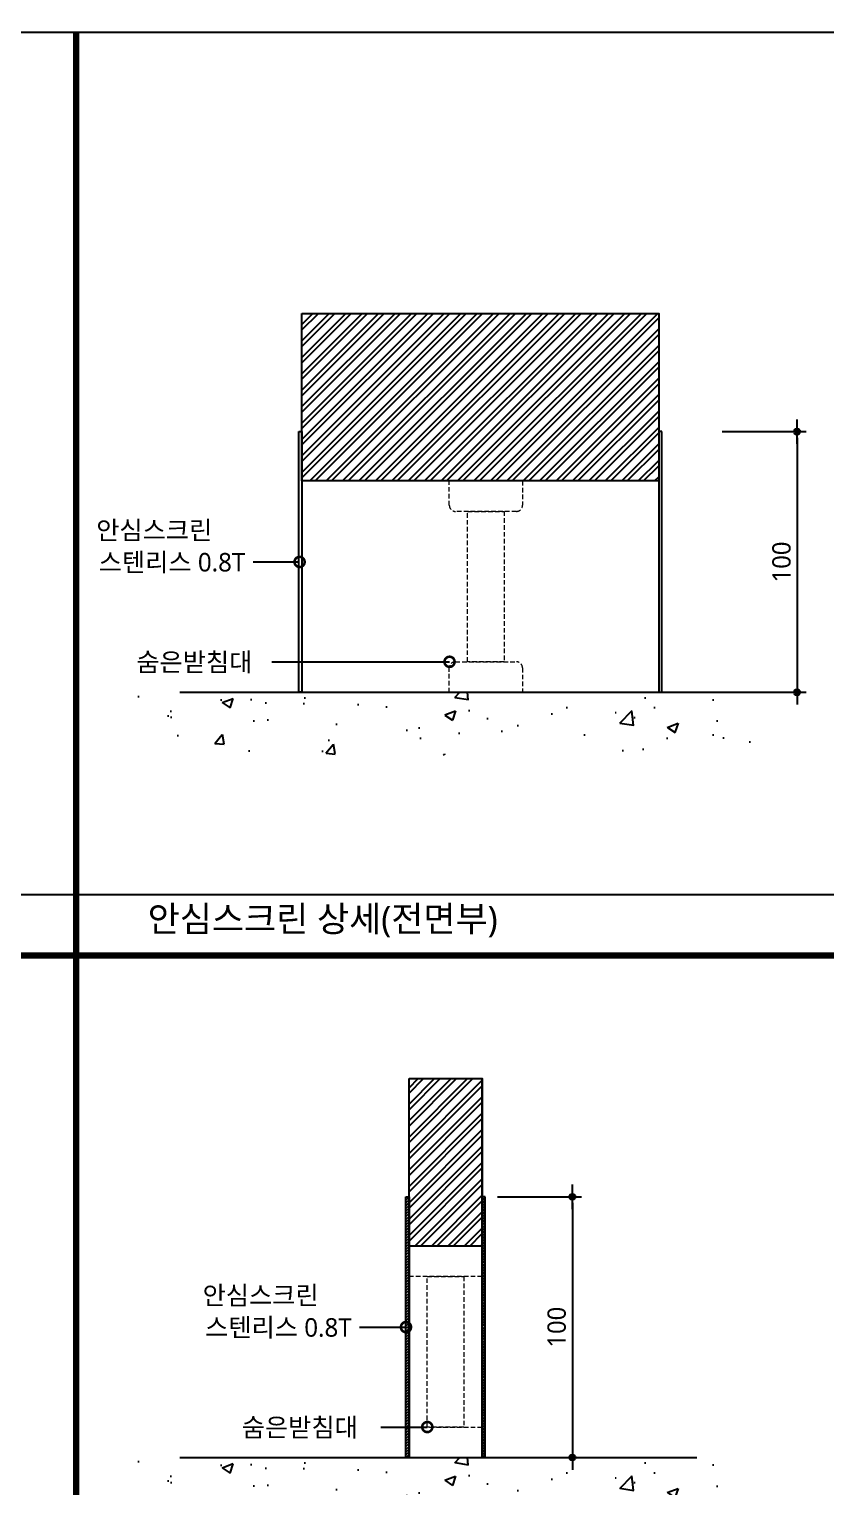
# Model space of a CAD drawing. Extents: x -256 to 8104, y -176 to 5714.
# Drawn here: x 4488 to 5795, y 3153 to 5543 of the extents above; entities that cross this region are included whole.
import ezdxf
from ezdxf.enums import TextEntityAlignment as Align

# ---------------------------------------------------------------- set-up
doc = ezdxf.new("R2010")
doc.units = 0
doc.header["$LTSCALE"] = 30
doc.linetypes.add('HIDDEN', pattern=[0.375, 0.25, -0.125])
doc.layers.get('0').update_dxf_attribs({"linetype": 'CONTINUOUS'})
doc.layers.get('DEFPOINTS').update_dxf_attribs({"linetype": 'CONTINUOUS'})
for name, color, linetype in [('DIM', 7, 'CONTINUOUS'), ('HAT', 8, 'CONTINUOUS'), ('HID', 9, 'HIDDEN'), ('TIT', 3, 'CONTINUOUS'), ('문자', 3, 'CONTINUOUS'), ('치수', 1, 'CONTINUOUS'), ('판넬', 2, 'CONTINUOUS'), ('해치', 8, 'CONTINUOUS')]:
    doc.layers.add(name, color=color, linetype=linetype)
doc.styles.add('돋움', font='malgun.ttf')
doc.dimstyles.new('10', dxfattribs={"dimscale": 10, "dimtxt": 3, "dimasz": 1, "dimexe": 1.5, "dimexo": 2, "dimgap": 1, "dimtad": 1, "dimdec": 0, "dimlunit": 6, "dimtxsty": '돋움', "dimblk": 'DIMDOT', "dimcen": -1, "dimdle": 1.5, "dimclrt": 3, "dimazin": 3, "dimtfac": 1, "dimtdec": 0, "dimtix": 1, "dimtmove": 2, "dimatfit": 3, "dimldrblk": 'DIMDOT', "dimarcsym": 0})

# ---------------------------------------------------------------- blocks, each defined once
blk = doc.blocks.new('DIMDOT')
at = {"linetype": 'Continuous'}
blk.add_line((-2, 0), (2, 0), dxfattribs=at)
for radius in [0.5, 0.25]:
    blk.add_circle((0, 0), radius, dxfattribs=at)
blk = doc.blocks.new('*D770')
at = {"layer": 'DEFPOINTS', "color": 0}
for p in [(79962.5, 2064.8), (79962.5, 1637.3), (80105.4, 1637.3)]:
    blk.add_point(p, dxfattribs=at)
at = {"layer": 'DIM', "color": 0, "lineweight": -2, "ltscale": 10}
for p, q in [((79982.5, 2064.8), (80120.4, 2064.8)), ((80105.4, 2054.8), (80105.4, 1647.3)), ((79982.5, 1637.3), (80120.4, 1637.3))]:
    blk.add_line(p, q, dxfattribs=at)
at = {"layer": 'DIM', "color": 0, "lineweight": -2, "xscale": 10, "yscale": 10, "zscale": 10}
for p, rotation in [((80105.4, 2064.8), 90), ((80105.4, 1637.3), 270)]:
    blk.add_blockref('DIMDOT', p, dxfattribs=dict(at, rotation=rotation))
at = {"layer": 'DIM', "color": 3, "insert": (80079.8, 1851), "char_height": 30, "attachment_point": 5, "rotation": 90, "style": '돋움'}
blk.add_mtext('100', dxfattribs=at)
blk = doc.blocks.new('_DOTSMALL')
at = {"color": 0, "linetype": 'ByBlock', "const_width": 0.5}
blk.add_lwpolyline([(-0.0625, 0, 1), (0.0625, 0, 1)], format="xyb", close=True, dxfattribs=at)
blk = doc.blocks.new('A$C63EC304E')
at = {"layer": '치수', "color": 1, "xscale": 2.5, "yscale": 2.5, "zscale": 2.5, "rotation": 234.3098741996962}
blk.add_blockref('_DOTSMALL', (0.31, 0.31), dxfattribs=at)
blk = doc.blocks.new('A$C2BC9653E')
at = {"layer": '치수', "xscale": 0.3333333333333333, "yscale": 0.3333333333333333, "zscale": 0.3333333333333333}
blk.add_blockref('A$C63EC304E', (0, 0), dxfattribs=at)
blk = doc.blocks.new('A$C7FC71301')
at = {"layer": '치수', "rotation": 180}
blk.add_blockref('A$C2BC9653E', (0.208, 0.208), dxfattribs=at)
blk = doc.blocks.new('A$C4A20372B')
at = {"layer": '치수'}
blk.add_blockref('A$C7FC71301', (0, 0), dxfattribs=at)
blk = doc.blocks.new('A$C566469F5')
at = {"layer": '치수'}
blk.add_blockref('A$C4A20372B', (0, 0), dxfattribs=at)
blk = doc.blocks.new('A$C7E317CD4')
at = {"layer": '해치', "xscale": 2, "yscale": 2, "zscale": 2}
blk.add_blockref('A$C566469F5', (0, 0), dxfattribs=at)
blk = doc.blocks.new('A$C601D7F27')
at = {"layer": '치수'}
blk.add_blockref('A$C7E317CD4', (0, 0), dxfattribs=at)
blk = doc.blocks.new('A$C38802C08')
at = {"layer": '치수'}
blk.add_blockref('A$C601D7F27', (0, 0), dxfattribs=at)
blk = doc.blocks.new('*D771')
at = {"layer": 'DEFPOINTS', "color": 0}
for p in [(80331.2, 3319.7), (80331.2, 2892.2), (80474.1, 2892.2)]:
    blk.add_point(p, dxfattribs=at)
at = {"layer": 'DIM', "color": 0, "lineweight": -2, "ltscale": 10}
for p, q in [((80351.2, 3319.7), (80489.1, 3319.7)), ((80474.1, 3309.7), (80474.1, 2902.2)), ((80351.2, 2892.2), (80489.1, 2892.2))]:
    blk.add_line(p, q, dxfattribs=at)
at = {"layer": 'DIM', "color": 0, "lineweight": -2, "xscale": 10, "yscale": 10, "zscale": 10}
for p, rotation in [((80474.1, 3319.7), 90), ((80474.1, 2892.2), 270)]:
    blk.add_blockref('DIMDOT', p, dxfattribs=dict(at, rotation=rotation))
at = {"layer": 'DIM', "color": 3, "insert": (80448.5, 3105.9), "char_height": 30, "attachment_point": 5, "rotation": 90, "style": '돋움'}
blk.add_mtext('100', dxfattribs=at)
blk = doc.blocks.new('EDGE_28', base_point=(74726.3, -1563.7))
h = blk.add_hatch()
h.set_pattern_fill('ANSI31', color=2, style=0)
h.set_pattern_definition([(45, (77942.9743, 100.545), (-2.245064, 2.245064), [])])
h.paths.add_polyline_path([(79837.5, 2064.8), (79832.5, 2064.8), (79832.5, 1853.1, -1), (79832.5, 1848.9), (79832.5, 1637.3), (79837.5, 1637.3)])
h.paths.add_polyline_path([(79962.5, 1848.9, -1), (79962.5, 1853.1), (79962.5, 2064.8), (79957.5, 2064.8), (79957.5, 1637.3), (79962.5, 1637.3)])
at = {"layer": 'HAT'}
h = blk.add_hatch(dxfattribs=at)
h.set_pattern_fill('ANSI32', color=256, scale=2, style=0)
h.set_pattern_definition([(45, (66404.808, -1739.444), (-13.470384, 13.470384), []), (45, (66413.788, -1739.444), (-13.470384, 13.470384), [])])
h.paths.add_polyline_path([(79661.7, 3513.5), (80247.1, 3513.5), (80247.1, 3238.8), (79661.7, 3238.8)])
h = blk.add_hatch(dxfattribs=at)
h.set_pattern_fill('ANSI32', color=256, scale=2, style=0)
h.set_pattern_definition([(45, (74756.125, -1739.444), (-13.470384, 13.470384), []), (45, (74765.105, -1739.444), (-13.470384, 13.470384), [])])
h.paths.add_polyline_path([(79957.5, 2258.6), (79837.5, 2258.6), (79837.5, 1983.9), (79957.5, 1983.9), (79957.5, 2064.8)])
at = {"layer": '해치'}
h = blk.add_hatch(dxfattribs=at)
h.set_pattern_fill('AR-CONC', color=256, style=0)
h.set_pattern_definition([(50, (77942.97, 1355.46), (182.185, -15.939), [19.05, -209.55]), (355, (77942.97, 1355.46), (-35.243, 191.057), [15.24, -167.64]), (100.451, (77958.16, 1354.13), (146.943, 175.117), [16.19, -178.09]), (46.184, (77942.97, 1406.26), (271.079, -42.042), [28.575, -314.325]), (96.636, (77965.56, 1402.76), (237.404, 247.426), [24.285, -267.135]), (351.184, (77942.97, 1406.26), (237.405, 247.425), [22.86, -251.46]), (21, (77968.37, 1393.56), (151.615, -102.2655), [19.05, -209.55]), (326, (77968.37, 1393.56), (61.802, 184.188), [15.24, -167.64]), (71.4514, (77981, 1385.04), (213.416, 81.923), [16.19, -178.09]), (37.5, (77942.974, 1355.46), (3.0886, 84.555), [0, -165.608, 0, -170.18, 0, -168.275]), (7.5, (77942.97, 1355.46), (66.8197, 100.1806), [0, -97.028, 0, -161.798, 0, -64.135]), (327.5, (77886.33, 1355.46), (135.5906, -5.7287), [0, -63.5, 0, -198.12, 0, -262.89]), (317.5, (77860.93, 1355.46), (148.129, 25.4265), [0, -82.55, 0, -131.572, 0, -186.69])])
h.paths.add_polyline_path([(80422.6, 2789.2), (80422.6, 2892.2), (79372.4, 2892.2), (79372.4, 2789.2)])
h = blk.add_hatch(dxfattribs=at)
h.set_pattern_fill('AR-CONC', color=256, style=0)
h.set_pattern_definition([(50, (77942.97, 100.55), (182.185, -15.939), [19.05, -209.55]), (355, (77942.97, 100.55), (-35.243, 191.057), [15.24, -167.64]), (100.451, (77958.16, 99.22), (146.943, 175.117), [16.19, -178.09]), (46.184, (77942.97, 151.35), (271.079, -42.042), [28.575, -314.325]), (96.636, (77965.56, 147.84), (237.404, 247.426), [24.285, -267.135]), (351.184, (77942.97, 151.35), (237.405, 247.425), [22.86, -251.46]), (21, (77968.37, 138.65), (151.615, -102.2655), [19.05, -209.55]), (326, (77968.37, 138.65), (61.802, 184.188), [15.24, -167.64]), (71.4514, (77981, 130.12), (213.416, 81.923), [16.19, -178.09]), (37.5, (77942.974, 100.545), (3.0886, 84.555), [0, -165.608, 0, -170.18, 0, -168.275]), (7.5, (77942.97, 100.545), (66.8197, 100.1806), [0, -97.028, 0, -161.798, 0, -64.135]), (327.5, (77886.33, 100.545), (135.5906, -5.7287), [0, -63.5, 0, -198.12, 0, -262.89]), (317.5, (77860.93, 100.55), (148.129, 25.4265), [0, -82.55, 0, -131.572, 0, -186.69])])
h.paths.add_polyline_path([(80422.6, 1534.3), (80422.6, 1637.3), (79372.4, 1637.3), (79372.4, 1534.3)])
at = {"color": 2}
for p, q in [((79461.7, 2892.2), (80351.2, 2892.2)), ((79461.7, 1637.3), (80309.4, 1637.3))]:
    blk.add_line(p, q, dxfattribs=at)
at = {"color": 8}
blk.add_line((77210.4, 2560.5), (80558.3, 2560.5), dxfattribs=at)
at = {"color": 2}
for points in [[(74725.6, 3974.7), (81977.9, 3974.7), (81977.9, -1563.6), (74725.6, -1563.6)], [(74725.6, 3974.7), (81977.9, 3974.7), (81977.9, -1563.6), (74725.6, -1563.6)], [(74725.6, 3974.7), (82707.5, 3974.7), (82707.5, -1563.6), (74725.6, -1563.6)], [(79656.7, 3319.7), (79661.7, 3319.7), (79661.7, 2892.2), (79656.7, 2892.2)], [(80252.1, 3319.7), (80247.1, 3319.7), (80247.1, 2892.2), (80252.1, 2892.2)], [(79832.5, 2064.8), (79837.5, 2064.8), (79837.5, 1637.3), (79832.5, 1637.3)], [(79962.5, 2064.8), (79957.5, 2064.8), (79957.5, 1637.3), (79962.5, 1637.3)]]:
    blk.add_lwpolyline(points, close=True, dxfattribs=at)
at = {"color": 8, "const_width": 10}
for points in [[(79291.5, 1205.6), (79291.5, 3974.7)], [(77210.4, 2460.5), (80558.3, 2460.5)]]:
    blk.add_lwpolyline(points, dxfattribs=at)
at = {"layer": 'HID', "lineweight": 15}
for points in [[(79903.6, 3238.8), (80023.6, 3238.8), (80023.6, 3198.8, -0.414214), (80013.6, 3188.8), (79913.6, 3188.8, -0.414214), (79903.6, 3198.8)], [(79913.6, 2942.2), (80013.6, 2942.2, -0.414214), (80023.6, 2932.2), (80023.6, 2892.2), (79903.6, 2892.2), (79903.6, 2932.2, -0.414214)]]:
    blk.add_lwpolyline(points, format="xyb", close=True, dxfattribs=at)
for points in [[(79933.6, 3188.8), (79993.6, 3188.8), (79993.6, 2942.2), (79933.6, 2942.2)], [(79837.5, 1983.9), (79957.5, 1983.9), (79957.5, 1933.9), (79837.5, 1933.9)], [(79867.5, 1933.9), (79927.5, 1933.9), (79927.5, 1687.3), (79867.5, 1687.3)], [(79837.5, 1687.3), (79957.5, 1687.3), (79957.5, 1637.3), (79837.5, 1637.3)]]:
    blk.add_lwpolyline(points, close=True, dxfattribs=at)
at = {"layer": '치수'}
for p, q in [((79581.9, 3105.9), (79657.9, 3105.9)), ((79612.5, 2942.2), (79903.9, 2942.2)), ((79756.4, 1851), (79832.5, 1851)), ((79791.4, 1687.3), (79867.5, 1687.3))]:
    blk.add_line(p, q, dxfattribs=at)
at = {"layer": '판넬', "color": 1}
for p, q in [((79837.5, 1637.3), (79837.5, 2258.6)), ((79957.5, 1637.3), (79957.5, 2258.6))]:
    blk.add_line(p, q, dxfattribs=at)
for points in [[(79661.7, 3513.5), (80247.1, 3513.5), (80247.1, 3238.8), (79661.7, 3238.8)], [(79837.5, 2258.6), (79957.5, 2258.6), (79957.5, 1983.9), (79837.5, 1983.9)]]:
    blk.add_lwpolyline(points, close=True, dxfattribs=at)
at = {"layer": '해치', "xscale": 20, "yscale": 20, "zscale": 20}
for p in [(79653.8, 3101.8), (79899.8, 2938), (79828.3, 1846.9), (79863.3, 1683.1)]:
    blk.add_blockref('A$C38802C08', p, dxfattribs=at)
at = {"layer": 'TIT', "style": '돋움'}
blk.add_text('안심스크린 상세(전면부)', height=42, dxfattribs=at).set_placement((79982.9, 2499.6), align=Align.RIGHT)
at = {"layer": '문자', "style": '돋움'}
for s, p in [('안심스크린', (79419.6, 3158.6)), ('스텐리스 0.8T', (79448.8, 3105.8)), ('숨은받침대', (79485.4, 2942.1)), ('안심스크린', (79594.1, 1903.7)), ('스텐리스 0.8T', (79623.3, 1850.9)), ('숨은받침대', (79658.3, 1687.2))]:
    blk.add_text(s, height=30.34, dxfattribs=at).set_placement(p, align=Align.MIDDLE)
at = {"layer": 'DIM', "ltscale": 10}
for base, p1, p2, picture, middle in [((80474.1, 2892.2), (80331.2, 3319.7), (80331.2, 2892.2), '*D771', (80448.5, 3105.9)), ((80105.4, 1637.3), (79962.5, 2064.8), (79962.5, 1637.3), '*D770', (80079.8, 1851))]:
    dim = blk.add_linear_dim(base=base, p1=p1, p2=p2, angle=90, text='100', dimstyle='10', dxfattribs=at)
    dim.commit()
    dim.dimension.update_dxf_attribs({"geometry": picture, "text_midpoint": middle})

msp = doc.modelspace()

# ---------------------------------------------------------------- block references
msp.add_blockref('EDGE_28', (0, 0))

doc.saveas('drawing.dxf')
